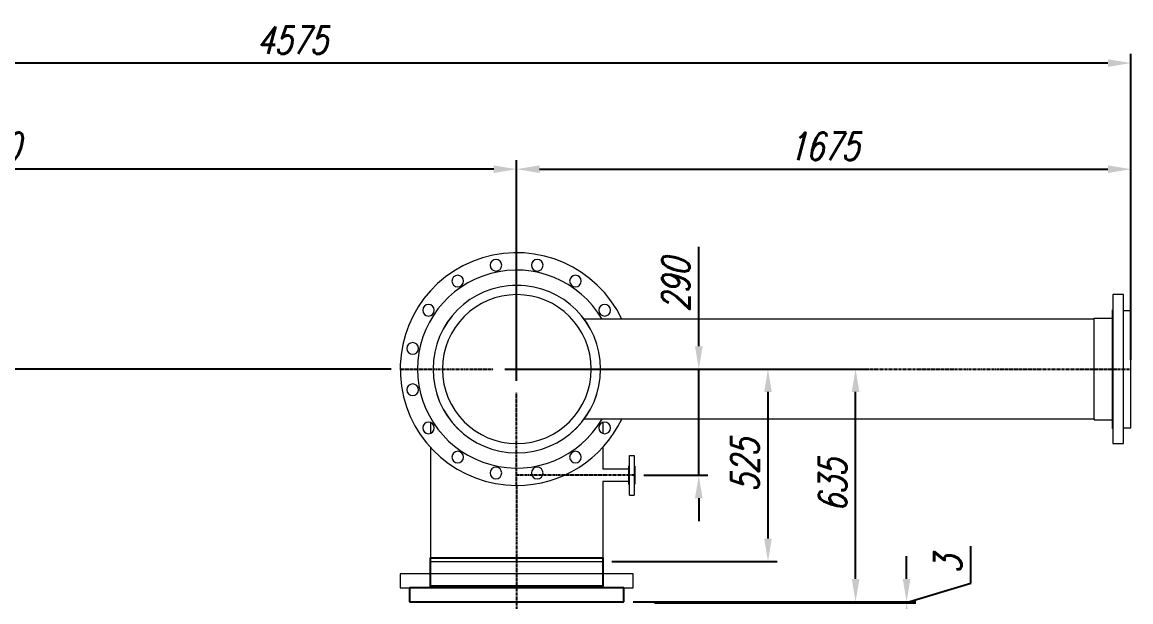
# Model space of a CAD drawing. Header units: inches. Extents: x 52169 to 69006, y 13152 to 42758.
# Drawn here: x 62558 to 65582, y 41177 to 42758 of the extents above; entities that cross this region are included whole.
import ezdxf

# ---------------------------------------------------------------- set-up
doc = ezdxf.new("R2010")
doc.units = ezdxf.units.IN
doc.header["$MEASUREMENT"] = 0
doc.linetypes.add('CENTER', pattern=[50.8, 31.75, -6.35, 6.35, -6.35])
doc.layers.add('IA-DIBUJO', color=3, linetype='Continuous')
doc.layers.add('IA-EJES', color=4, linetype='CENTER')
doc.styles.add('ING-AMB', font='romans.shx', dxfattribs={"width": 0.75, "oblique": 15})
doc.dimstyles.new('ING-AMB 25', dxfattribs={"dimscale": 25, "dimtxt": 3, "dimasz": 2.5, "dimexe": 1, "dimexo": 1, "dimgap": 1, "dimtad": 1, "dimdec": 0, "dimzin": 0, "dimdsep": 46, "dimtxsty": 'ING-AMB', "dimcen": 0.1, "dimclrd": 7, "dimclre": 7, "dimclrt": 2, "dimadec": 0, "dimazin": 0, "dimtfac": 1, "dimtdec": 0, "dimtmove": 0, "dimatfit": 0, "dimfxl": 1.25, "dimtolj": 1, "dimtzin": 0, "dimarcsym": 1})

# ---------------------------------------------------------------- blocks, each defined once
blk = doc.blocks.new('*U14')
at = {"layer": 'IA-EJES', "color": 0, "ltscale": 0.25, "transparency": 16777216}
for p, q in [((0, 63.5), (0, 317.62)), ((-317.62, 0), (-63.5, 0)), ((63.5, 0), (317.62, 0)), ((0, -317.62), (0, -63.5))]:
    blk.add_line(p, q, dxfattribs=at)
at = {"layer": 'IA-EJES', "color": 0, "linetype": 'Continuous', "ltscale": 0.25, "transparency": 16777216}
for p, q in [((0, -31.75), (0, 31.75)), ((-31.75, 0), (31.75, 0))]:
    blk.add_line(p, q, dxfattribs=at)
blk = doc.blocks.new('stub end 450')
at = {"color": 8}
for p, q in [((48858.4, 37919.1), (48858.4, 38504.1)), ((48858.4, 38504.1), (48896.4, 38504.1)), ((48896.4, 38504.1), (48896.4, 37919.1)), ((48902.4, 37976.6), (48902.4, 38446.6)), ((48978.4, 38446.6), (48902.4, 38446.6)), ((48978.4, 37976.6), (48978.4, 38446.6)), ((48902.4, 37976.6), (48978.4, 37976.6)), ((48896.4, 37919.1), (48858.4, 37919.1))]:
    blk.add_line(p, q, dxfattribs=at)
for centre, start, end in [((48902.4, 38452.6), 180, 270), ((48902.4, 37970.6), 90, 180)]:
    blk.add_arc(centre, 6, start, end, dxfattribs=at)
blk = doc.blocks.new('*D56')
at = {"color": 7, "lineweight": -2, "transparency": 16777216}
for p, q in [((64970.1, 41239.1), (64970.1, 41301.6)), ((65145.1, 41227.6), (65145.1, 41328.7)), ((64970.1, 41175.1), (65145.1, 41227.6)), ((64282.8, 41176.6), (64995.1, 41176.6)), ((64282.8, 41173.6), (64995.1, 41173.6)), ((64970.1, 41173.6), (64970.1, 41176.6)), ((64970.1, 41173.6), (64970.1, 41176.6)), ((64970.1, 41111.1), (64970.1, 41048.6))]:
    blk.add_line(p, q, dxfattribs=at)
at = {"color": 7, "transparency": 16777216}
for points in [[(64959.7, 41239.1), (64980.5, 41239.1), (64970.1, 41176.6)], [(64959.7, 41111.1), (64980.5, 41111.1), (64970.1, 41173.6)]]:
    blk.add_solid(points, dxfattribs=at)
at = {"layer": 'Defpoints', "color": 0, "transparency": 16777216}
for p in [(64257.8, 41176.6), (64257.8, 41173.6), (64970.1, 41176.6)]:
    blk.add_point(p, dxfattribs=at)
at = {"color": 2, "transparency": 16777216, "insert": (65082.6, 41278.2), "char_height": 75, "attachment_point": 5, "rotation": 90, "style": 'ING-AMB'}
blk.add_mtext('\\A1;3', dxfattribs=at)
blk = doc.blocks.new('*D149')
at = {"color": 7, "lineweight": -2, "transparency": 16777216}
for p, q in [((64403.4, 41874.1), (64403.4, 42144.8)), ((63931.6, 41811.6), (64428.4, 41811.6)), ((64403.4, 41521.8), (64403.4, 41811.6)), ((64253.8, 41521.8), (64428.4, 41521.8)), ((64403.4, 41459.3), (64403.4, 41396.8))]:
    blk.add_line(p, q, dxfattribs=at)
at = {"color": 7, "transparency": 16777216}
for points in [[(64393, 41874.1), (64413.8, 41874.1), (64403.4, 41811.6)], [(64393, 41459.3), (64413.8, 41459.3), (64403.4, 41521.8)]]:
    blk.add_solid(points, dxfattribs=at)
at = {"layer": 'Defpoints', "color": 0, "transparency": 16777216}
for p in [(63906.6, 41811.6), (64228.8, 41521.8, 0), (64403.4, 41521.8)]:
    blk.add_point(p, dxfattribs=at)
at = {"color": 2, "transparency": 16777216, "insert": (64340.9, 42040.7), "char_height": 75, "attachment_point": 5, "rotation": 90, "style": 'ING-AMB'}
blk.add_mtext('\\A1;290', dxfattribs=at)
blk = doc.blocks.new('*D151')
at = {"color": 7, "lineweight": -2, "transparency": 16777216}
for p, q in [((63931.6, 41811.6), (64617, 41811.6)), ((64592, 41749.1), (64592, 41349.1)), ((64166.6, 41286.6), (64617, 41286.6))]:
    blk.add_line(p, q, dxfattribs=at)
at = {"color": 7, "transparency": 16777216}
for points in [[(64581.6, 41749.1), (64602.4, 41749.1), (64592, 41811.6)], [(64581.6, 41349.1), (64602.4, 41349.1), (64592, 41286.6)]]:
    blk.add_solid(points, dxfattribs=at)
at = {"layer": 'Defpoints', "color": 0, "transparency": 16777216}
for p in [(63906.6, 41811.6), (64141.6, 41286.6), (64592, 41286.6)]:
    blk.add_point(p, dxfattribs=at)
at = {"color": 2, "transparency": 16777216, "insert": (64529.5, 41549.1), "char_height": 75, "attachment_point": 5, "rotation": 90, "style": 'ING-AMB'}
blk.add_mtext('\\A1;525', dxfattribs=at)
blk = doc.blocks.new('*D152')
at = {"color": 7, "lineweight": -2, "transparency": 16777216}
for p, q in [((63906.6, 41836.6), (63906.6, 42382)), ((63969.1, 42357), (65519.1, 42357)), ((65581.6, 41996.6), (65581.6, 42382))]:
    blk.add_line(p, q, dxfattribs=at)
at = {"color": 7, "transparency": 16777216}
for points in [[(63969.1, 42367.4), (63969.1, 42346.6), (63906.6, 42357)], [(65519.1, 42367.4), (65519.1, 42346.6), (65581.6, 42357)]]:
    blk.add_solid(points, dxfattribs=at)
at = {"layer": 'Defpoints', "color": 0, "transparency": 16777216}
for p in [(65581.6, 42357), (65581.6, 41971.6, 0), (63906.6, 41811.6)]:
    blk.add_point(p, dxfattribs=at)
at = {"color": 2, "transparency": 16777216, "insert": (64744.1, 42419.5), "char_height": 75, "attachment_point": 5, "style": 'ING-AMB'}
blk.add_mtext('\\A1;1675', dxfattribs=at)
blk = doc.blocks.new('*D57')
at = {"color": 7, "lineweight": -2, "transparency": 16777216}
for p, q in [((63564.1, 41811.6), (59896, 41811.6)), ((59921, 41749.1), (59921, 38274.1)), ((60981.6, 38211.6), (59896, 38211.6))]:
    blk.add_line(p, q, dxfattribs=at)
at = {"color": 7, "transparency": 16777216}
for points in [[(59910.6, 41749.1), (59931.4, 41749.1), (59921, 41811.6)], [(59910.6, 38274.1), (59931.4, 38274.1), (59921, 38211.6)]]:
    blk.add_solid(points, dxfattribs=at)
at = {"layer": 'Defpoints', "color": 0, "transparency": 16777216}
for p in [(63589.1, 41811.6), (59921, 38211.6), (61006.6, 38211.6)]:
    blk.add_point(p, dxfattribs=at)
at = {"color": 2, "transparency": 16777216, "insert": (59858.5, 40011.6), "char_height": 75, "attachment_point": 5, "rotation": 90, "style": 'ING-AMB'}
blk.add_mtext('\\A1;3600', dxfattribs=at)
blk = doc.blocks.new('*D154')
at = {"color": 7, "lineweight": -2, "transparency": 16777216}
for p, q in [((64519, 41811.6), (64855.9, 41811.6)), ((64830.9, 41239.1), (64830.9, 41749.1)), ((64224.1, 41176.6), (64855.9, 41176.6))]:
    blk.add_line(p, q, dxfattribs=at)
at = {"color": 7, "transparency": 16777216}
for points in [[(64820.5, 41749.1), (64841.3, 41749.1), (64830.9, 41811.6)], [(64820.5, 41239.1), (64841.3, 41239.1), (64830.9, 41176.6)]]:
    blk.add_solid(points, dxfattribs=at)
at = {"layer": 'Defpoints', "color": 0, "transparency": 16777216}
for p in [(64494, 41811.6), (64830.9, 41811.6), (64199.1, 41176.6, 0)]:
    blk.add_point(p, dxfattribs=at)
at = {"color": 2, "transparency": 16777216, "insert": (64768.4, 41494.1), "char_height": 75, "attachment_point": 5, "rotation": 90, "style": 'ING-AMB'}
blk.add_mtext('\\A1;635', dxfattribs=at)
blk = doc.blocks.new('*D161')
at = {"color": 7, "lineweight": -2, "transparency": 16777216}
for p, q in [((61006.6, 38236.6), (61006.6, 42382)), ((63844.1, 42357), (61069.1, 42357)), ((63906.6, 41836.6), (63906.6, 42382))]:
    blk.add_line(p, q, dxfattribs=at)
at = {"color": 7, "transparency": 16777216}
for points in [[(61069.1, 42367.4), (61069.1, 42346.6), (61006.6, 42357)], [(63844.1, 42367.4), (63844.1, 42346.6), (63906.6, 42357)]]:
    blk.add_solid(points, dxfattribs=at)
at = {"layer": 'Defpoints', "color": 0, "transparency": 16777216}
for p in [(61006.6, 42357), (63906.6, 41811.6), (61006.6, 38211.6)]:
    blk.add_point(p, dxfattribs=at)
at = {"color": 2, "transparency": 16777216, "insert": (62456.6, 42419.5), "char_height": 75, "attachment_point": 5, "style": 'ING-AMB'}
blk.add_mtext('\\A1;2900', dxfattribs=at)
blk = doc.blocks.new('*D162')
at = {"color": 7, "lineweight": -2, "transparency": 16777216}
for p, q in [((61006.6, 38236.6), (61006.6, 42671.4)), ((65581.6, 41836.6), (65581.6, 42671.4)), ((65519.1, 42646.4), (61069.1, 42646.4))]:
    blk.add_line(p, q, dxfattribs=at)
at = {"color": 7, "transparency": 16777216}
for points in [[(61069.1, 42656.8), (61069.1, 42636), (61006.6, 42646.4)], [(65519.1, 42656.8), (65519.1, 42636), (65581.6, 42646.4)]]:
    blk.add_solid(points, dxfattribs=at)
at = {"layer": 'Defpoints', "color": 0, "transparency": 16777216}
for p in [(61006.6, 42646.4), (65581.6, 41811.6, 0), (61006.6, 38211.6)]:
    blk.add_point(p, dxfattribs=at)
at = {"color": 2, "transparency": 16777216, "insert": (63294.1, 42708.9), "char_height": 75, "attachment_point": 5, "style": 'ING-AMB'}
blk.add_mtext('\\A1;4575', dxfattribs=at)
blk = doc.blocks.new('*D163')
at = {"color": 7, "lineweight": -2, "transparency": 16777216}
for p, q in [((63564.1, 41811.6), (59621.6, 41811.6)), ((59646.6, 41749.1), (59646.6, 36234.2)), ((60987.7, 36171.7), (59621.6, 36171.7))]:
    blk.add_line(p, q, dxfattribs=at)
at = {"color": 7, "transparency": 16777216}
for points in [[(59636.2, 41749.1), (59657, 41749.1), (59646.6, 41811.6)], [(59636.2, 36234.2), (59657, 36234.2), (59646.6, 36171.7)]]:
    blk.add_solid(points, dxfattribs=at)
at = {"layer": 'Defpoints', "color": 0, "transparency": 16777216}
for p in [(63589.1, 41811.6), (59646.6, 36171.7), (61012.7, 36171.7)]:
    blk.add_point(p, dxfattribs=at)
at = {"color": 2, "transparency": 16777216, "insert": (59584.1, 38991.6), "char_height": 75, "attachment_point": 5, "rotation": 90, "style": 'ING-AMB'}
blk.add_mtext('\\A1;5640', dxfattribs=at)

msp = doc.modelspace()

# ---------------------------------------------------------------- linework, layer by layer
at = {"color": 2, "linetype": 'Continuous', "lineweight": 0, "extrusion": (-2.22045e-16, 1, -2.22045e-16)}
for p, q in [((65531.3, 41649.7, 0), (65531.3, 41973.5, 0)), ((65531.3, 41973.5, 0), (65532.9, 41973.5, 0)), ((65531.3, 41649.7, 0), (65532.9, 41649.7, 0)), ((64214.6, 41575.8, 0), (64227.2, 41575.8, 0)), ((64214.6, 41467.9, 0), (64214.6, 41575.8, 0)), ((64227.2, 41575.8, 0), (64227.2, 41467.9, 0)), ((64211.3, 41546.5, 0), (64214.6, 41546.5, 0)), ((64211.3, 41546.5, 0), (64211.3, 41497.2, 0)), ((64227.2, 41546.5, 0), (64228.8, 41546.5, 0)), ((64228.8, 41546.5, 0), (64228.8, 41497.2, 0)), ((64211.3, 41497.2, 0), (64214.6, 41497.2, 0)), ((64227.2, 41497.2, 0), (64228.8, 41497.2, 0))]:
    msp.add_line(p, q, dxfattribs=at)
at = {"color": 2, "linetype": 'Continuous', "lineweight": 0, "extrusion": (-2.22045e-16, -1, -2.22045e-16)}
msp.add_line((64214.6, 41467.9, 0), (64227.2, 41467.9, 0), dxfattribs=at)
at = {"color": 2, "linetype": 'Continuous', "lineweight": 0}
for points in [[(65561.6, 42014.8, 0), (65532.9, 42014.8, 0), (65532.9, 41608.4, 0), (65561.6, 41608.4, 0)], [(63589.1, 41252.7, 0), (63589.1, 41214.6, 0), (64224.1, 41214.6, 0), (64224.1, 41252.7, 0)]]:
    msp.add_polyline3d(points, close=True, dxfattribs=at)
at = {"color": 2, "linetype": 'Continuous', "lineweight": 0, "extrusion": (4.93038e-32, -2.22045e-16, -1)}
for centre in [(-63850.2, 42095), (-63962.9, 42095), (-63746, 42051.8), (-64067.1, 42051.8), (-63666.3, 41972.1), (-64146.8, 41972.1), (-63623.2, 41868), (-63623.2, 41755.2), (-63666.3, 41651.1), (-64146.8, 41651.1), (-63746, 41571.4), (-64067.1, 41571.4), (-63850.2, 41528.2), (-63962.9, 41528.2)]:
    msp.add_circle(centre, 15.9, dxfattribs=at)
at = {"color": 2, "linetype": 'Continuous', "lineweight": 0}
for start, end in [(25.4676, 270), (270, 334.5324)]:
    msp.add_arc((63906.6, 41811.6), 317.5, start, end, dxfattribs=at)
at = {"layer": 'IA-DIBUJO', "color": 3, "linetype": 'Continuous', "lineweight": 0, "extrusion": (-2.22045e-16, 1, -2.22045e-16)}
for p, q in [((63907.2, 42014.7), (63907.2, 42040.1)), ((65561.6, 41971.6, 0), (65581.6, 41971.6, 0)), ((65581.6, 41651.6, 0), (65581.6, 41971.6, 0)), ((65481.6, 41948.1, 0), (64090.6, 41948.1)), ((65481.6, 41673.1, 0), (65481.6, 41950.1, 0)), ((65481.6, 41950.1, 0), (65531.3, 41950.1, 0)), ((63671.6, 41666.1), (63671.6, 41636.1)), ((65481.6, 41675.1, 0), (64090.6, 41675.1)), ((64141.6, 41666.1), (64141.6, 41636.1)), ((65481.6, 41673.1, 0), (65531.3, 41673.1, 0)), ((65561.6, 41651.6, 0), (65581.6, 41651.6, 0)), ((63671.6, 41598.1), (63671.6, 41286.6)), ((64141.6, 41598.1, 0), (64141.6, 41538.5, 0)), ((64211.3, 41538.5, 0), (64141.6, 41538.5, 0)), ((64211.3, 41505.1, 0), (64141.6, 41505.1, 0)), ((64141.6, 41505.1, 0), (64141.6, 41286.6))]:
    msp.add_line(p, q, dxfattribs=at)
at = {"layer": 'IA-DIBUJO', "color": 3, "linetype": 'Continuous', "lineweight": 0}
msp.add_line((63671.6, 41286.6, 0), (64141.6, 41286.6, 0), dxfattribs=at)
at = {"layer": 'IA-DIBUJO', "color": 3, "linetype": 'Continuous', "lineweight": 0, "extrusion": (4.93038e-32, -2.22045e-16, -1)}
for radius in [228.6, 228.5, 203.1]:
    msp.add_circle((-63907.2, 41811.6), radius, dxfattribs=at)
at = {"layer": 'IA-DIBUJO', "color": 3, "linetype": 'Continuous', "lineweight": 0}
msp.add_arc((63906.6, 41811.6), 270, 30.3744, 329.6256, dxfattribs=at)
at = {"layer": 'IA-EJES', "ltscale": 0.25}
for p, q in [((64224.2, 41811.6), (65581.6, 41811.6, 0)), ((64228.8, 41521.8, 0), (63906.6, 41521.8, 0)), ((63906.6, 41494), (63906.6, 38211.6))]:
    msp.add_line(p, q, dxfattribs=at)

# ---------------------------------------------------------------- block references
at = {"xscale": -1, "rotation": 270}
msp.add_blockref('stub end 450', (25695, -7681.8, 0), dxfattribs=at)
at = {"layer": 'IA-EJES', "ltscale": 0.25}
msp.add_blockref('*U14', (63906.6, 41811.6), dxfattribs=at)

# ---------------------------------------------------------------- dimensions: what is measured, and where the dimension line sits
for base, p1, p2, picture, middle in [((61006.6, 42646.4), (65581.6, 41811.6, 0), (61006.6, 38211.6), '*D162', (63294.1, 42708.9)), ((61006.6, 42357), (63906.6, 41811.6), (61006.6, 38211.6), '*D161', (62456.6, 42419.5)), ((65581.6, 42357), (63906.6, 41811.6), (65581.6, 41971.6, 0), '*D152', (64744.1, 42419.5))]:
    dim = msp.add_linear_dim(base=base, p1=p1, p2=p2, dimstyle='ING-AMB 25', override={"dimpost": '\\X'})
    dim.commit()
    dim.dimension.update_dxf_attribs({"geometry": picture, "text_midpoint": middle})
dim = msp.add_linear_dim(base=(64403.4, 41521.8), p1=(63906.6, 41811.6), p2=(64228.8, 41521.8, 0), angle=90, dimstyle='ING-AMB 25', override={"dimpost": '\\X'})
dim.commit()
dim.dimension.update_dxf_attribs({"geometry": '*D149', "text_midpoint": (64403.4, 42040.7), "dimtype": 160})
for base, p1, p2, angle, override, picture, middle in [((59646.6, 36171.7), (63589.1, 41811.6), (61012.7, 36171.7), 90, {"dimpost": '\\X'}, '*D163', (59584.1, 38991.6)), ((59921, 38211.6), (63589.1, 41811.6), (61006.6, 38211.6), 90, {"dimpost": '\\X'}, '*D57', (59858.5, 40011.6)), ((64592, 41286.6), (63906.6, 41811.6), (64141.6, 41286.6), 90, {"dimpost": '\\X'}, '*D151', (64529.5, 41549.1)), ((64830.9, 41811.6), (64199.1, 41176.6, 0), (64494, 41811.6), 90, {"dimpost": '\\X'}, '*D154', (64768.4, 41494.1)), ((64970.1, 41176.6), (64257.8, 41173.6), (64257.8, 41176.6), 270, {"dimpost": '\\X', "dimtmove": 1}, '*D56', (65082.6, 41252.6))]:
    dim = msp.add_linear_dim(base=base, p1=p1, p2=p2, angle=angle, dimstyle='ING-AMB 25', override=override)
    dim.commit()
    dim.dimension.update_dxf_attribs({"geometry": picture, "text_midpoint": middle})

doc.saveas('drawing.dxf')
